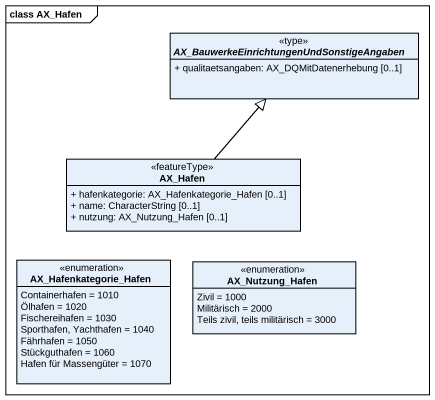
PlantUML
@startuml
mainframe class AX_Hafen
hide circle
hide empty members
skinparam classAttributeIconSize 0
abstract class "AX_BauwerkeEinrichtungenUndSonstigeAngaben" as AX_BauwerkeEinrichtungenUndS <<type>> {
  + qualitaetsangaben: AX_DQMitDatenerhebung [0..1]
}
class AX_Hafen <<featureType>> {
  + hafenkategorie: AX_Hafenkategorie_Hafen [0..1]
  + name: CharacterString [0..1]
  + nutzung: AX_Nutzung_Hafen [0..1]
}
enum AX_Hafenkategorie_Hafen {
  Containerhafen = 1010
  Ölhafen = 1020
  Fischereihafen = 1030
  Sporthafen, Yachthafen = 1040
  Fährhafen = 1050
  Stückguthafen = 1060
  Hafen für Massengüter = 1070
}
enum AX_Nutzung_Hafen {
  Zivil = 1000
  Militärisch = 2000
  Teils zivil, teils militärisch = 3000
}
AX_Hafen -up-|> AX_BauwerkeEinrichtungenUndS
@enduml
